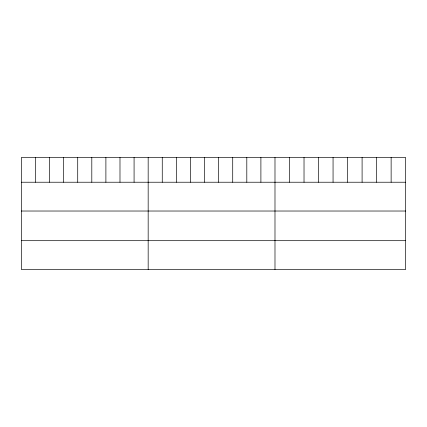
<?xml version="1.0" encoding="UTF-8"?>
<svg xmlns="http://www.w3.org/2000/svg" width="427" height="427" viewBox="0 0 427 427"><rect width="100%" height="100%" fill="white"/><g stroke="black" fill="none" stroke-linecap="round" stroke-linejoin="round"><path stroke-width="0.64" d="M405.65 182.228L405.65 269.485L21.35 269.485L21.35 157.515L405.65 157.515L405.65 182.228L21.35 182.228M21.35 211.023L405.65 211.023M21.35 240.689L405.65 240.689M391.132 157.515L391.132 182.228M376.614 157.515L376.614 182.228M362.096 157.515L362.096 182.228M347.578 157.515L347.578 182.228M333.06 157.515L333.06 182.228M318.542 157.515L318.542 182.228M304.024 157.515L304.024 182.228M289.506 157.515L289.506 182.228M274.988 157.515L274.988 269.485M260.897 157.515L260.897 182.228M246.806 157.515L246.806 182.228M232.715 157.515L232.715 182.228M218.624 157.515L218.624 182.228M204.533 157.515L204.533 182.228M190.442 157.515L190.442 182.228M176.351 157.515L176.351 182.228M162.26 157.515L162.26 182.228M148.169 157.515L148.169 269.485M134.078 157.515L134.078 182.228M119.987 157.515L119.987 182.228M105.896 157.515L105.896 182.228M91.805 157.515L91.805 182.228M77.714 157.515L77.714 182.228M63.623 157.515L63.623 182.228M49.532 157.515L49.532 182.228M35.441 157.515L35.441 182.228"/></g></svg>
